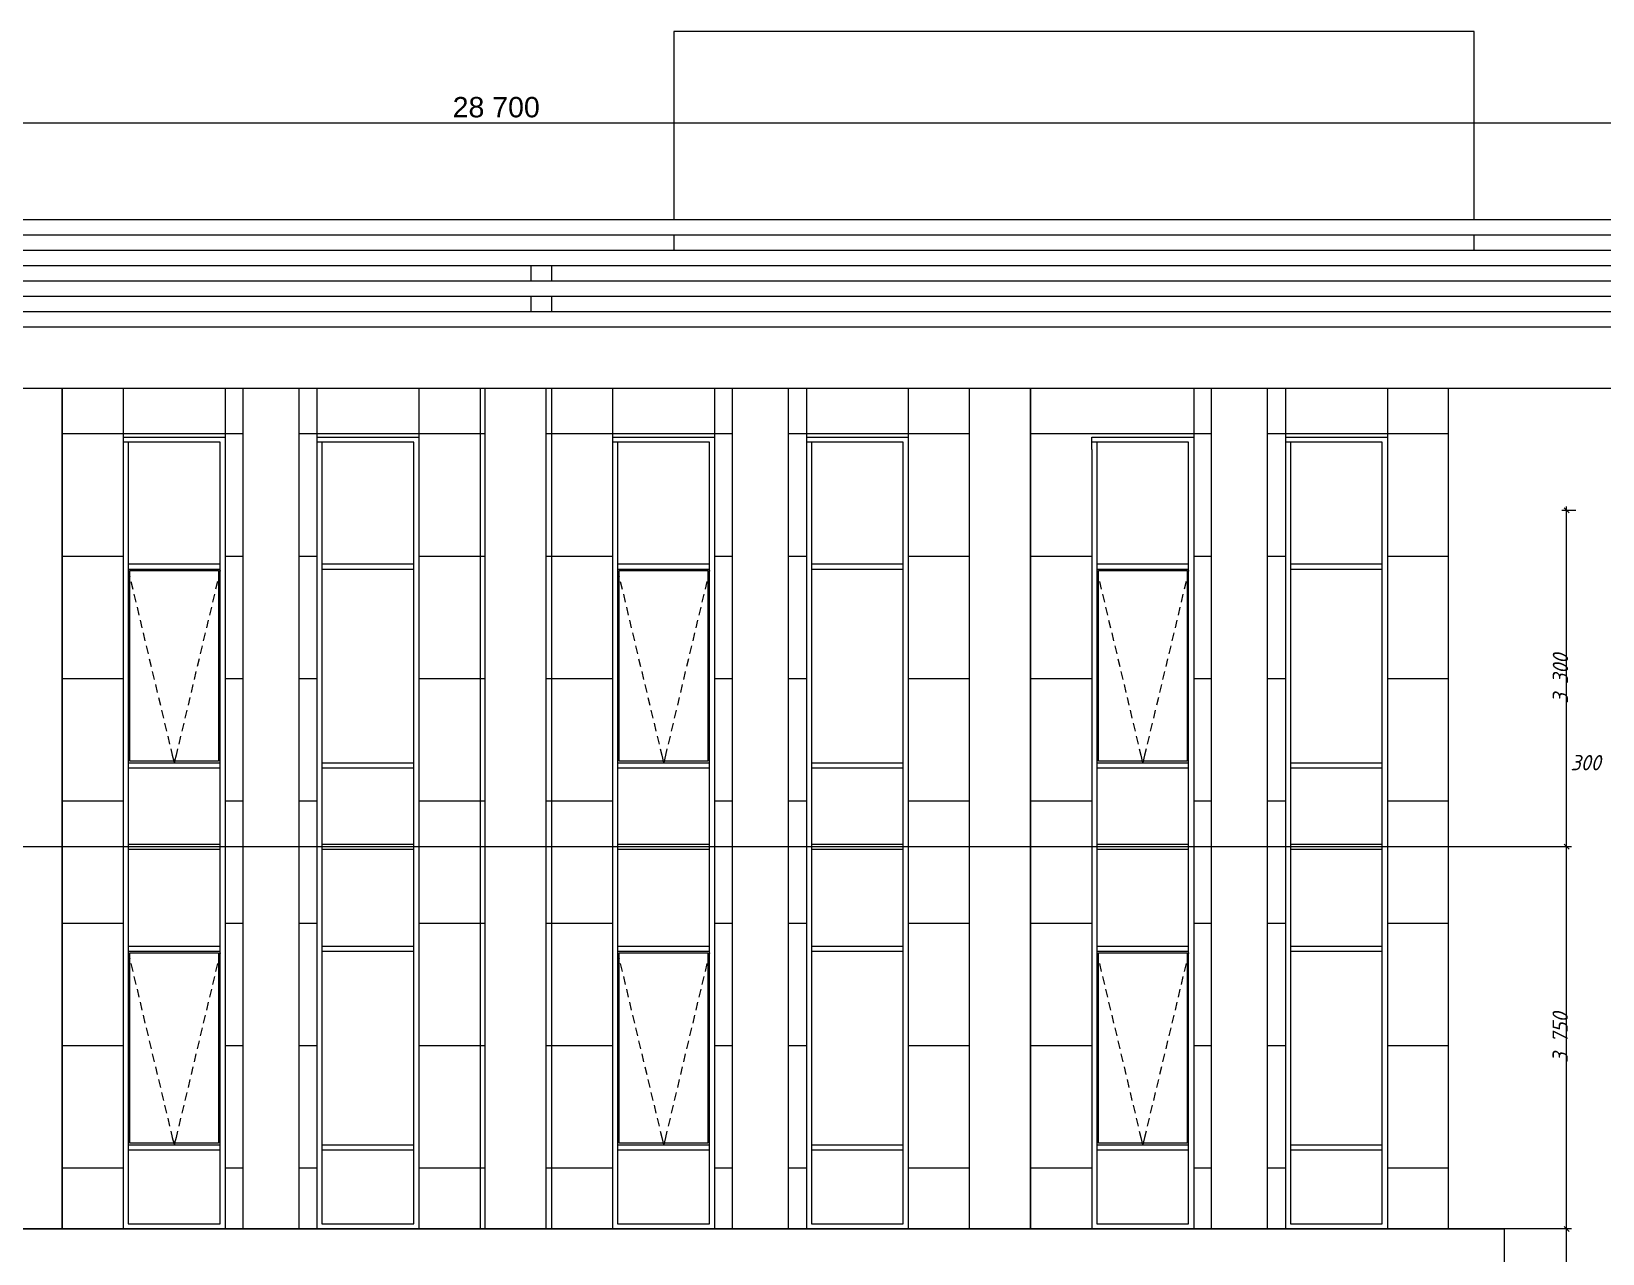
# Model space of a CAD drawing. Header units: millimetres. Extents: x 1499747 to 4230374, y -28481 to 441852.
# Drawn here: x 2620943 to 2636354, y 18575 to 30567 of the extents above; entities that cross this region are included whole.
import ezdxf
from ezdxf.xclip import XClip

# ---------------------------------------------------------------- set-up
doc = ezdxf.new("R2010")
doc.units = ezdxf.units.MM
doc.header["$MEASUREMENT"] = 0
doc.header["$XCLIPFRAME"] = 0
for name, color, linetype, lineweight in [('1 Фасад_42_Витражные окна_Ном._пера__1_Ном._пера__7', 7, 'Continuous', 18), ('1 Фасад_42_Витражные окна_Ном._пера__92_Ном._пера__233', 233, 'Continuous', 18), ('1 Фасад_42_Выступы_Ном._пера__1_Ном._пера__7', 7, 'Continuous', 18), ('1 Фасад_42_Конструктив - Балки_Ном._пера__10_Ном._пера__134', 134, 'Continuous', 18), ('1 Фасад_42_Конструктив - Перекрытия_Ном._пера__1_Ном._пера__7', 7, 'Continuous', 18), ('1 Фасад_42_Конструктив - Стены Ненесущие Газоблок_Ном._пера__1_Ном._пера__7', 7, 'Continuous', 18), ('1 Фасад_42_Конструктив - Стены Ненесущие Газоблок_Ном._пера__87_Ном._пера__251', 250, 'Continuous', 18), ('1 Фасад_42_Окна Archicad_Ном._пера__87_Ном._пера__251', 250, 'Continuous', 18), ('1 Фасад_42_Отделка керамика_Ном._пера__1_Ном._пера__7', 7, 'Continuous', 18), ('1 Фасад_42_Парапет_Ном._пера__20_Ном._пера__1', 1, 'Continuous', 18), ('1 Фасад_42_Размер - Общий_Ном._пера__1_Ном._пера__7', 7, 'Continuous', 18), ('1 Фасад_42_Ребра Навес_Ном._пера__1_Ном._пера__7', 7, 'Continuous', 18), ('1 Фасад_42_Сетка кладки_Ном._пера__20_Ном._пера__1', 1, 'Continuous', 18), ('1 Фасад_42_Сетка кладки_Ном._пера__5_Ном._пера__5', 5, 'Continuous', 18), ('1 Фасад_42_Сетка кладки_Ном._пера__62_Ном._пера__253', 252, 'Continuous', 18)]:
    doc.layers.add(name, color=color, linetype=linetype, lineweight=lineweight)
doc.layers.add('Чертеж и Рисунок', color=7, linetype='Continuous')
doc.styles.add('СГЕНЕРИР_СТИЛЬ_1', font='')
doc.styles.add('СГЕНЕРИР_СТИЛЬ_2', font='arial.ttf')
doc.styles.get('СГЕНЕРИР_СТИЛЬ_1').set_extended_font_data('GOST Common', italic=True)

# ---------------------------------------------------------------- blocks, each defined once
blk = doc.blocks.new('Чертеж_5_42', base_point=(1557140, 9891))
at = {"layer": '1 Фасад_42_Витражные окна_Ном._пера__1_Ном._пера__7', "color": 252, "linetype": 'Continuous', "true_color": 0x939598}
for p, q in [((1515690, 54211), (1515641, 54211)), ((1516590, 54211), (1515690, 54211)), ((1515690, 54211), (1515690, 53281)), ((1516590, 53281), (1516590, 54211)), ((1517590, 54211), (1517541, 54211)), ((1518490, 54211), (1517590, 54211)), ((1517590, 54211), (1517590, 53281)), ((1518490, 53281), (1518490, 54211)), ((1520490, 54211), (1520441, 54211)), ((1521390, 54211), (1520490, 54211)), ((1520490, 54211), (1520490, 53281)), ((1521390, 53281), (1521390, 54211)), ((1522390, 54211), (1522341, 54211)), ((1523290, 54211), (1522390, 54211)), ((1522390, 54211), (1522390, 53281)), ((1523290, 53281), (1523290, 54211)), ((1525191, 54211), (1525141, 54211)), ((1526091, 54211), (1525191, 54211)), ((1525191, 54211), (1525191, 53281)), ((1526091, 53281), (1526091, 54211)), ((1527090, 54211), (1527041, 54211)), ((1527990, 54211), (1527090, 54211)), ((1527090, 54211), (1527090, 53281)), ((1527990, 53281), (1527990, 54211)), ((1515690, 53281), (1515690, 52991)), ((1516590, 53016), (1516590, 53281)), ((1517590, 53281), (1517590, 52991)), ((1518490, 53016), (1518490, 53281)), ((1520490, 53281), (1520490, 52991)), ((1521390, 53016), (1521390, 53281)), ((1522390, 53281), (1522390, 52991)), ((1523290, 53016), (1523290, 53281)), ((1525191, 53281), (1525191, 52991)), ((1526091, 53016), (1526091, 53281)), ((1527090, 53281), (1527090, 52991)), ((1527990, 53016), (1527990, 53281)), ((1515690, 53016), (1516590, 53016)), ((1516590, 52991), (1516590, 53016)), ((1517590, 53016), (1518490, 53016)), ((1518490, 52991), (1518490, 53016)), ((1520490, 53016), (1521390, 53016)), ((1521390, 52991), (1521390, 53016)), ((1522390, 53016), (1523290, 53016)), ((1523290, 52991), (1523290, 53016)), ((1525191, 53016), (1526091, 53016)), ((1526091, 52991), (1526091, 53016)), ((1527090, 53016), (1527990, 53016)), ((1527990, 52991), (1527990, 53016)), ((1515690, 52991), (1515690, 52561)), ((1515690, 52966), (1516590, 52966)), ((1515705, 52951), (1516575, 52951)), ((1515705, 51081), (1515705, 52951)), ((1516575, 52951), (1516575, 51081)), ((1516590, 52966), (1516590, 52991)), ((1516590, 51066), (1516590, 52966)), ((1517590, 52991), (1517590, 52561)), ((1517590, 52966), (1518490, 52966)), ((1518490, 52966), (1518490, 52991)), ((1518490, 51066), (1518490, 52966)), ((1520490, 52991), (1520490, 52561)), ((1520490, 52966), (1521390, 52966)), ((1520505, 52951), (1521375, 52951)), ((1520505, 51081), (1520505, 52951)), ((1521375, 52951), (1521375, 51081)), ((1521390, 52966), (1521390, 52991)), ((1521390, 51066), (1521390, 52966)), ((1522390, 52991), (1522390, 52561)), ((1522390, 52966), (1523290, 52966)), ((1523290, 52966), (1523290, 52991)), ((1523290, 51066), (1523290, 52966)), ((1525191, 52991), (1525191, 52561)), ((1525191, 52966), (1526091, 52966)), ((1525206, 52951), (1526076, 52951)), ((1525206, 51081), (1525206, 52951)), ((1526076, 52951), (1526076, 51081)), ((1526091, 52966), (1526091, 52991)), ((1526091, 51066), (1526091, 52966)), ((1527090, 52991), (1527090, 52561)), ((1527090, 52966), (1527990, 52966)), ((1527990, 52966), (1527990, 52991)), ((1527990, 51066), (1527990, 52966)), ((1515690, 52561), (1515690, 51041)), ((1517590, 52561), (1517590, 51041)), ((1520490, 52561), (1520490, 51041)), ((1522390, 52561), (1522390, 51041)), ((1525191, 52561), (1525191, 51041)), ((1527090, 52561), (1527090, 51041)), ((1515690, 51066), (1516590, 51066)), ((1515690, 51041), (1515690, 50691)), ((1515690, 51016), (1516590, 51016)), ((1516575, 51081), (1515705, 51081)), ((1516590, 51041), (1516590, 51066)), ((1516590, 51016), (1516590, 51041)), ((1516590, 50691), (1516590, 51016)), ((1517590, 51066), (1518490, 51066)), ((1517590, 51041), (1517590, 50691)), ((1517590, 51016), (1518490, 51016)), ((1518490, 51041), (1518490, 51066)), ((1518490, 51016), (1518490, 51041)), ((1518490, 50691), (1518490, 51016)), ((1520490, 51066), (1521390, 51066)), ((1520490, 51041), (1520490, 50691)), ((1520490, 51016), (1521390, 51016)), ((1521375, 51081), (1520505, 51081)), ((1521390, 51041), (1521390, 51066)), ((1521390, 51016), (1521390, 51041)), ((1521390, 50691), (1521390, 51016)), ((1522390, 51066), (1523290, 51066)), ((1522390, 51041), (1522390, 50691)), ((1522390, 51016), (1523290, 51016)), ((1523290, 51041), (1523290, 51066)), ((1523290, 51016), (1523290, 51041)), ((1523290, 50691), (1523290, 51016)), ((1525191, 51066), (1526091, 51066)), ((1525191, 51041), (1525191, 50691)), ((1525191, 51016), (1526091, 51016)), ((1526076, 51081), (1525206, 51081)), ((1526091, 51041), (1526091, 51066)), ((1526091, 51016), (1526091, 51041)), ((1526091, 50691), (1526091, 51016)), ((1527090, 51066), (1527990, 51066)), ((1527090, 51041), (1527090, 50691)), ((1527090, 51016), (1527990, 51016)), ((1527990, 51041), (1527990, 51066)), ((1527990, 51016), (1527990, 51041)), ((1527990, 50691), (1527990, 51016)), ((1515690, 50691), (1515690, 50241)), ((1516590, 50266), (1516590, 50691)), ((1517590, 50691), (1517590, 50241)), ((1518490, 50266), (1518490, 50691)), ((1520490, 50691), (1520490, 50241)), ((1521390, 50266), (1521390, 50691)), ((1522390, 50691), (1522390, 50241)), ((1523290, 50266), (1523290, 50691)), ((1525191, 50691), (1525191, 50241)), ((1526091, 50266), (1526091, 50691)), ((1527090, 50691), (1527090, 50241)), ((1527990, 50266), (1527990, 50691)), ((1515690, 50266), (1516590, 50266)), ((1515690, 50241), (1515690, 49241)), ((1516590, 50241), (1516590, 50266)), ((1516590, 50216), (1516590, 50241)), ((1517590, 50266), (1518490, 50266)), ((1517590, 50241), (1517590, 49241)), ((1518490, 50241), (1518490, 50266)), ((1518490, 50216), (1518490, 50241)), ((1520490, 50266), (1521390, 50266)), ((1520490, 50241), (1520490, 49241)), ((1521390, 50241), (1521390, 50266)), ((1521390, 50216), (1521390, 50241)), ((1522390, 50266), (1523290, 50266)), ((1522390, 50241), (1522390, 49241)), ((1523290, 50241), (1523290, 50266)), ((1523290, 50216), (1523290, 50241)), ((1525191, 50266), (1526091, 50266)), ((1525191, 50241), (1525191, 49241)), ((1526091, 50241), (1526091, 50266)), ((1526091, 50216), (1526091, 50241)), ((1527090, 50266), (1527990, 50266)), ((1527090, 50241), (1527090, 49241)), ((1527990, 50241), (1527990, 50266)), ((1527990, 50216), (1527990, 50241)), ((1515690, 50216), (1516590, 50216)), ((1516590, 49266), (1516590, 50216)), ((1517590, 50216), (1518490, 50216)), ((1518490, 49266), (1518490, 50216)), ((1520490, 50216), (1521390, 50216)), ((1521390, 49266), (1521390, 50216)), ((1522390, 50216), (1523290, 50216)), ((1523290, 49266), (1523290, 50216)), ((1525191, 50216), (1526091, 50216)), ((1526091, 49266), (1526091, 50216)), ((1527090, 50216), (1527990, 50216)), ((1527990, 49266), (1527990, 50216)), ((1515690, 49266), (1516590, 49266)), ((1515690, 49241), (1515690, 48791)), ((1515690, 49216), (1516590, 49216)), ((1515705, 49201), (1516575, 49201)), ((1515705, 47331), (1515705, 49201)), ((1516575, 49201), (1516575, 47331)), ((1516590, 49241), (1516590, 49266)), ((1516590, 49216), (1516590, 49241)), ((1516590, 48101), (1516590, 49216)), ((1517590, 49266), (1518490, 49266)), ((1517590, 49241), (1517590, 48791)), ((1517590, 49216), (1518490, 49216)), ((1518490, 49241), (1518490, 49266)), ((1518490, 49216), (1518490, 49241)), ((1518490, 48101), (1518490, 49216)), ((1520490, 49266), (1521390, 49266)), ((1520490, 49241), (1520490, 48791)), ((1520490, 49216), (1521390, 49216)), ((1520505, 49201), (1521375, 49201)), ((1520505, 47331), (1520505, 49201)), ((1521375, 49201), (1521375, 47331)), ((1521390, 49241), (1521390, 49266)), ((1521390, 49216), (1521390, 49241)), ((1521390, 48101), (1521390, 49216)), ((1522390, 49266), (1523290, 49266)), ((1522390, 49241), (1522390, 48791)), ((1522390, 49216), (1523290, 49216)), ((1523290, 49241), (1523290, 49266)), ((1523290, 49216), (1523290, 49241)), ((1523290, 48101), (1523290, 49216)), ((1525191, 49266), (1526091, 49266)), ((1525191, 49241), (1525191, 48791)), ((1525191, 49216), (1526091, 49216)), ((1525206, 49201), (1526076, 49201)), ((1525206, 47331), (1525206, 49201)), ((1526076, 49201), (1526076, 47331)), ((1526091, 49241), (1526091, 49266)), ((1526091, 49216), (1526091, 49241)), ((1526091, 48101), (1526091, 49216)), ((1527090, 49266), (1527990, 49266)), ((1527090, 49241), (1527090, 48791)), ((1527090, 49216), (1527990, 49216)), ((1527990, 49241), (1527990, 49266)), ((1527990, 49216), (1527990, 49241)), ((1527990, 48101), (1527990, 49216)), ((1515690, 48791), (1515690, 48101)), ((1517590, 48791), (1517590, 48101)), ((1520490, 48791), (1520490, 48101)), ((1522390, 48791), (1522390, 48101)), ((1525191, 48791), (1525191, 48101)), ((1527090, 48791), (1527090, 48101)), ((1515690, 48101), (1515690, 47391)), ((1516590, 47316), (1516590, 48101)), ((1517590, 48101), (1517590, 47391)), ((1518490, 47316), (1518490, 48101)), ((1520490, 48101), (1520490, 47391)), ((1521390, 47316), (1521390, 48101)), ((1522390, 48101), (1522390, 47391)), ((1523290, 47316), (1523290, 48101)), ((1525191, 48101), (1525191, 47391)), ((1526091, 47316), (1526091, 48101)), ((1527090, 48101), (1527090, 47391)), ((1527990, 47316), (1527990, 48101)), ((1515690, 47391), (1515690, 47291)), ((1515690, 47316), (1516590, 47316)), ((1516575, 47331), (1515705, 47331)), ((1516590, 47291), (1516590, 47316)), ((1517590, 47391), (1517590, 47291)), ((1517590, 47316), (1518490, 47316)), ((1518490, 47291), (1518490, 47316)), ((1520490, 47391), (1520490, 47291)), ((1520490, 47316), (1521390, 47316)), ((1521375, 47331), (1520505, 47331)), ((1521390, 47291), (1521390, 47316)), ((1522390, 47391), (1522390, 47291)), ((1522390, 47316), (1523290, 47316)), ((1523290, 47291), (1523290, 47316)), ((1525191, 47391), (1525191, 47291)), ((1525191, 47316), (1526091, 47316)), ((1526076, 47331), (1525206, 47331)), ((1526091, 47291), (1526091, 47316)), ((1527090, 47391), (1527090, 47291)), ((1527090, 47316), (1527990, 47316)), ((1527990, 47291), (1527990, 47316)), ((1515690, 47291), (1515690, 46541)), ((1515690, 47266), (1516590, 47266)), ((1516590, 46541), (1516590, 47291)), ((1517590, 47291), (1517590, 46541)), ((1517590, 47266), (1518490, 47266)), ((1518490, 46541), (1518490, 47291)), ((1520490, 47291), (1520490, 46541)), ((1520490, 47266), (1521390, 47266)), ((1521390, 46541), (1521390, 47291)), ((1522390, 47291), (1522390, 46541)), ((1522390, 47266), (1523290, 47266)), ((1523290, 46541), (1523290, 47291)), ((1525191, 47291), (1525191, 46541)), ((1525191, 47266), (1526091, 47266)), ((1526091, 46541), (1526091, 47291)), ((1527090, 47291), (1527090, 46541)), ((1527090, 47266), (1527990, 47266)), ((1527990, 47266), (1527990, 47291)), ((1527990, 46541), (1527990, 47266)), ((1515690, 46541), (1516590, 46541)), ((1517590, 46541), (1518490, 46541)), ((1520490, 46541), (1521390, 46541)), ((1522390, 46541), (1523290, 46541)), ((1525191, 46541), (1526091, 46541)), ((1527090, 46541), (1527990, 46541))]:
    blk.add_line(p, q, dxfattribs=at)
at = {"layer": '1 Фасад_42_Витражные окна_Ном._пера__92_Ном._пера__233', "color": 252, "linetype": 'Continuous', "true_color": 0x939598}
for p, q in [((1515690, 52950), (1515704, 52893)), ((1516590, 52950), (1516577, 52893)), ((1520490, 52950), (1520504, 52893)), ((1521390, 52950), (1521377, 52893)), ((1525191, 52950), (1525204, 52893)), ((1526091, 52950), (1526077, 52893)), ((1515715, 52845), (1515734, 52767)), ((1515746, 52718), (1515764, 52641)), ((1516535, 52718), (1516517, 52641)), ((1516565, 52845), (1516547, 52767)), ((1520516, 52845), (1520534, 52767)), ((1520546, 52718), (1520564, 52641)), ((1521335, 52718), (1521317, 52641)), ((1521365, 52845), (1521347, 52767)), ((1525216, 52845), (1525234, 52767)), ((1525246, 52718), (1525264, 52641)), ((1526035, 52718), (1526017, 52641)), ((1526065, 52845), (1526047, 52767)), ((1515776, 52592), (1515794, 52514)), ((1516505, 52592), (1516486, 52514)), ((1520576, 52592), (1520594, 52514)), ((1521305, 52592), (1521287, 52514)), ((1525276, 52592), (1525294, 52514)), ((1526005, 52592), (1525987, 52514)), ((1515806, 52465), (1515824, 52388)), ((1516475, 52465), (1516456, 52388)), ((1520606, 52465), (1520624, 52388)), ((1521275, 52465), (1521256, 52388)), ((1525306, 52465), (1525325, 52388)), ((1525975, 52465), (1525957, 52388)), ((1515836, 52339), (1515854, 52261)), ((1516445, 52339), (1516426, 52261)), ((1520636, 52339), (1520655, 52261)), ((1521245, 52339), (1521226, 52261)), ((1525336, 52339), (1525355, 52261)), ((1525945, 52339), (1525926, 52261)), ((1515866, 52213), (1515885, 52135)), ((1516415, 52213), (1516396, 52135)), ((1520666, 52213), (1520685, 52135)), ((1521215, 52213), (1521196, 52135)), ((1525366, 52213), (1525385, 52135)), ((1525915, 52213), (1525896, 52135)), ((1515896, 52086), (1515915, 52008)), ((1515926, 51960), (1515945, 51882)), ((1516354, 51960), (1516336, 51882)), ((1516384, 52086), (1516366, 52008)), ((1520696, 52086), (1520715, 52008)), ((1520726, 51960), (1520745, 51882)), ((1521154, 51960), (1521136, 51882)), ((1521185, 52086), (1521166, 52008)), ((1525396, 52086), (1525415, 52008)), ((1525427, 51960), (1525445, 51882)), ((1525855, 51960), (1525836, 51882)), ((1525885, 52086), (1525866, 52008)), ((1515956, 51833), (1515975, 51755)), ((1516324, 51833), (1516306, 51755)), ((1520757, 51833), (1520775, 51755)), ((1521124, 51833), (1521106, 51755)), ((1525457, 51833), (1525475, 51755)), ((1525824, 51833), (1525806, 51755)), ((1515987, 51707), (1516005, 51629)), ((1516294, 51707), (1516276, 51629)), ((1520787, 51707), (1520805, 51629)), ((1521094, 51707), (1521076, 51629)), ((1525487, 51707), (1525505, 51629)), ((1525794, 51707), (1525776, 51629)), ((1516017, 51580), (1516035, 51502)), ((1516264, 51580), (1516245, 51502)), ((1520817, 51580), (1520835, 51502)), ((1521064, 51580), (1521046, 51502)), ((1525517, 51580), (1525535, 51502)), ((1525764, 51580), (1525746, 51502)), ((1516047, 51454), (1516065, 51376)), ((1516077, 51327), (1516095, 51249)), ((1516204, 51327), (1516185, 51249)), ((1516234, 51454), (1516215, 51376)), ((1520847, 51454), (1520866, 51376)), ((1520877, 51327), (1520896, 51249)), ((1521004, 51327), (1520985, 51249)), ((1521034, 51454), (1521015, 51376)), ((1525547, 51454), (1525566, 51376)), ((1525577, 51327), (1525596, 51249)), ((1525704, 51327), (1525685, 51249)), ((1525734, 51454), (1525715, 51376)), ((1516107, 51201), (1516122, 51139)), ((1516174, 51201), (1516159, 51139)), ((1520907, 51201), (1520922, 51139)), ((1520974, 51201), (1520959, 51139)), ((1525607, 51201), (1525622, 51139)), ((1525674, 51201), (1525659, 51139)), ((1516122, 51139), (1516136, 51081)), ((1516136, 51081), (1516139, 51066)), ((1516145, 51081), (1516142, 51066)), ((1516159, 51139), (1516145, 51081)), ((1520922, 51139), (1520936, 51081)), ((1520936, 51081), (1520939, 51066)), ((1520945, 51081), (1520942, 51066)), ((1520959, 51139), (1520945, 51081)), ((1525622, 51139), (1525636, 51081)), ((1525636, 51081), (1525639, 51066)), ((1525645, 51081), (1525642, 51066)), ((1525659, 51139), (1525645, 51081)), ((1515690, 49200), (1515704, 49143)), ((1516590, 49200), (1516577, 49143)), ((1520490, 49200), (1520504, 49143)), ((1521390, 49200), (1521377, 49143)), ((1525191, 49200), (1525204, 49143)), ((1526091, 49200), (1526077, 49143)), ((1515715, 49095), (1515734, 49017)), ((1516565, 49095), (1516547, 49017)), ((1520516, 49095), (1520534, 49017)), ((1521365, 49095), (1521347, 49017)), ((1525216, 49095), (1525234, 49017)), ((1526065, 49095), (1526047, 49017)), ((1515746, 48968), (1515764, 48891)), ((1516535, 48968), (1516517, 48891)), ((1520546, 48968), (1520564, 48891)), ((1521335, 48968), (1521317, 48891)), ((1525246, 48968), (1525264, 48891)), ((1526035, 48968), (1526017, 48891)), ((1515776, 48842), (1515794, 48764)), ((1515806, 48715), (1515824, 48638)), ((1516475, 48715), (1516456, 48638)), ((1516505, 48842), (1516486, 48764)), ((1520576, 48842), (1520594, 48764)), ((1520606, 48715), (1520624, 48638)), ((1521275, 48715), (1521256, 48638)), ((1521305, 48842), (1521287, 48764)), ((1525276, 48842), (1525294, 48764)), ((1525306, 48715), (1525325, 48638)), ((1525975, 48715), (1525957, 48638)), ((1526005, 48842), (1525987, 48764)), ((1515836, 48589), (1515854, 48511)), ((1516445, 48589), (1516426, 48511)), ((1520636, 48589), (1520655, 48511)), ((1521245, 48589), (1521226, 48511)), ((1525336, 48589), (1525355, 48511)), ((1525945, 48589), (1525926, 48511)), ((1515866, 48463), (1515885, 48385)), ((1516415, 48463), (1516396, 48385)), ((1520666, 48463), (1520685, 48385)), ((1521215, 48463), (1521196, 48385)), ((1525366, 48463), (1525385, 48385)), ((1525915, 48463), (1525896, 48385)), ((1515896, 48336), (1515915, 48258)), ((1516384, 48336), (1516366, 48258)), ((1520696, 48336), (1520715, 48258)), ((1521185, 48336), (1521166, 48258)), ((1525396, 48336), (1525415, 48258)), ((1525885, 48336), (1525866, 48258)), ((1515926, 48210), (1515945, 48132)), ((1515956, 48083), (1515975, 48005)), ((1516324, 48083), (1516306, 48005)), ((1516354, 48210), (1516336, 48132)), ((1520726, 48210), (1520745, 48132)), ((1520757, 48083), (1520775, 48005)), ((1521124, 48083), (1521106, 48005)), ((1521154, 48210), (1521136, 48132)), ((1525427, 48210), (1525445, 48132)), ((1525457, 48083), (1525475, 48005)), ((1525824, 48083), (1525806, 48005)), ((1525855, 48210), (1525836, 48132)), ((1515987, 47957), (1516005, 47879)), ((1516294, 47957), (1516276, 47879)), ((1520787, 47957), (1520805, 47879)), ((1521094, 47957), (1521076, 47879)), ((1525487, 47957), (1525505, 47879)), ((1525794, 47957), (1525776, 47879)), ((1516017, 47830), (1516035, 47752)), ((1516264, 47830), (1516245, 47752)), ((1520817, 47830), (1520835, 47752)), ((1521064, 47830), (1521046, 47752)), ((1525517, 47830), (1525535, 47752)), ((1525764, 47830), (1525746, 47752)), ((1516047, 47704), (1516065, 47626)), ((1516234, 47704), (1516215, 47626)), ((1520847, 47704), (1520866, 47626)), ((1521034, 47704), (1521015, 47626)), ((1525547, 47704), (1525566, 47626)), ((1525734, 47704), (1525715, 47626)), ((1516077, 47577), (1516095, 47499)), ((1516204, 47577), (1516185, 47499)), ((1520877, 47577), (1520896, 47499)), ((1521004, 47577), (1520985, 47499)), ((1525577, 47577), (1525596, 47499)), ((1525704, 47577), (1525685, 47499)), ((1516107, 47451), (1516122, 47389)), ((1516122, 47389), (1516136, 47331)), ((1516136, 47331), (1516139, 47316)), ((1516145, 47331), (1516142, 47316)), ((1516159, 47389), (1516145, 47331)), ((1516174, 47451), (1516159, 47389)), ((1520907, 47451), (1520922, 47389)), ((1520922, 47389), (1520936, 47331)), ((1520936, 47331), (1520939, 47316)), ((1520945, 47331), (1520942, 47316)), ((1520959, 47389), (1520945, 47331)), ((1520974, 47451), (1520959, 47389)), ((1525607, 47451), (1525622, 47389)), ((1525622, 47389), (1525636, 47331)), ((1525636, 47331), (1525639, 47316)), ((1525645, 47331), (1525642, 47316)), ((1525659, 47389), (1525645, 47331)), ((1525674, 47451), (1525659, 47389))]:
    blk.add_line(p, q, dxfattribs=at)
at = {"layer": '1 Фасад_42_Выступы_Ном._пера__1_Ном._пера__7', "color": 252, "linetype": 'Continuous', "true_color": 0x939598}
for p, q in [((1515041, 46491), (1515041, 54741)), ((1516816, 46491), (1516816, 54741)), ((1517366, 46491), (1517366, 54741)), ((1519190, 46491), (1519190, 54741)), ((1519790, 46491), (1519790, 54741)), ((1521616, 46491), (1521616, 54741)), ((1522166, 46491), (1522166, 54741)), ((1523940, 46491), (1523940, 54741)), ((1524540, 46491), (1524540, 54741)), ((1526315, 46491), (1526315, 54741)), ((1526865, 46491), (1526865, 54741)), ((1528640, 46491), (1528640, 54741)), ((1514441, 46491), (1515041, 46491)), ((1515041, 46491), (1516816, 46491)), ((1516816, 46491), (1517366, 46491)), ((1517366, 46491), (1519190, 46491)), ((1519190, 46491), (1519790, 46491)), ((1519790, 46491), (1521616, 46491)), ((1521616, 46491), (1522166, 46491)), ((1522166, 46491), (1523940, 46491)), ((1523940, 46491), (1524540, 46491)), ((1524540, 46491), (1526315, 46491)), ((1526315, 46491), (1526865, 46491)), ((1526865, 46491), (1528640, 46491)), ((1528640, 46491), (1529190, 46491)), ((1528640, 46491), (1529190, 46491)), ((1529190, 19541), (1529190, 46491))]:
    blk.add_line(p, q, dxfattribs=at)
at = {"layer": '1 Фасад_42_Конструктив - Балки_Ном._пера__10_Ном._пера__134', "color": 252, "linetype": 'Continuous', "true_color": 0x939598}
for p, q in [((1526141, 50081), (1526141, 50081)), ((1528040, 50081), (1528041, 50081)), ((1526141, 49841), (1526141, 49841)), ((1528040, 49841), (1528041, 49841))]:
    blk.add_line(p, q, dxfattribs=at)
at = {"layer": '1 Фасад_42_Конструктив - Перекрытия_Ном._пера__1_Ном._пера__7', "linetype": 'Continuous'}
for p, q in [((1516640, 50241), (1516641, 50241)), ((1518540, 50241), (1518541, 50241)), ((1521440, 50241), (1521441, 50241)), ((1523340, 50241), (1523341, 50241)), ((1526141, 50241), (1526141, 50241)), ((1528040, 50241), (1528041, 50241)), ((1521440, 50081), (1521441, 50081)), ((1523340, 50081), (1523341, 50081))]:
    blk.add_line(p, q, dxfattribs=at)
at = {"layer": '1 Фасад_42_Конструктив - Стены Ненесущие Газоблок_Ном._пера__1_Ном._пера__7', "color": 252, "linetype": 'Continuous', "true_color": 0x939598}
for p, q in [((1528890, 58241), (1521041, 58241)), ((1521041, 58241), (1521041, 56391)), ((1528890, 56391), (1528890, 58241)), ((1521041, 56241), (1521041, 56091)), ((1528890, 56091), (1528890, 56241))]:
    blk.add_line(p, q, dxfattribs=at)
at = {"layer": '1 Фасад_42_Конструктив - Стены Ненесущие Газоблок_Ном._пера__87_Ном._пера__251', "color": 252, "linetype": 'Continuous', "true_color": 0x939598}
for p, q in [((1519640, 55941), (1519640, 55791)), ((1519841, 55941), (1519841, 55791)), ((1519640, 55641), (1519640, 55491)), ((1519841, 55641), (1519841, 55491)), ((1516641, 50081), (1516640, 50081)), ((1518541, 50081), (1518540, 50081))]:
    blk.add_line(p, q, dxfattribs=at)
at = {"layer": '1 Фасад_42_Окна Archicad_Ном._пера__87_Ном._пера__251', "color": 252, "linetype": 'Continuous', "true_color": 0x939598}
for p, q in [((1516640, 48841), (1516641, 48841)), ((1518540, 48841), (1518541, 48841)), ((1521440, 48841), (1521441, 48841)), ((1523340, 48841), (1523341, 48841)), ((1526141, 48841), (1526141, 48841)), ((1528040, 48841), (1528041, 48841))]:
    blk.add_line(p, q, dxfattribs=at)
at = {"layer": '1 Фасад_42_Отделка керамика_Ном._пера__1_Ном._пера__7', "color": 252, "linetype": 'Continuous', "true_color": 0x939598}
for p, q in [((1515641, 54261), (1516641, 54261)), ((1516641, 54261), (1516641, 46491)), ((1517541, 54261), (1518541, 54261)), ((1518541, 54261), (1518541, 46491)), ((1520441, 54261), (1521441, 54261)), ((1521441, 54261), (1521441, 46491)), ((1522341, 54261), (1523341, 54261)), ((1523341, 54261), (1523341, 46491)), ((1525141, 54140), (1525141, 54261)), ((1525141, 54261), (1526141, 54261)), ((1526141, 54261), (1526141, 46491)), ((1527041, 54261), (1528041, 54261)), ((1528041, 54261), (1528041, 46491))]:
    blk.add_line(p, q, dxfattribs=at)
at = {"layer": '1 Фасад_42_Парапет_Ном._пера__20_Ном._пера__1', "color": 252, "linetype": 'Continuous', "true_color": 0x939598}
for p, q in [((1504941, 55341), (1533642, 55341)), ((1504941, 54741), (1533640, 54741))]:
    blk.add_line(p, q, dxfattribs=at)
at = {"layer": '1 Фасад_42_Размер - Общий_Ном._пера__1_Ном._пера__7', "color": 252, "linetype": 'Continuous', "true_color": 0x939598}
blk.add_line((1504941, 57343), (1533642, 57343), dxfattribs=at)
at = {"layer": '1 Фасад_42_Ребра Навес_Ном._пера__1_Ном._пера__7', "color": 252, "linetype": 'Continuous', "true_color": 0x939598}
for p, q in [((1538033, 56391), (1504940, 56391)), ((1537414, 56241), (1504940, 56241)), ((1536795, 56091), (1504940, 56091)), ((1536176, 55941), (1504940, 55941)), ((1535557, 55791), (1504940, 55791)), ((1534938, 55641), (1504940, 55641)), ((1534319, 55491), (1504940, 55491))]:
    blk.add_line(p, q, dxfattribs=at)
at = {"layer": '1 Фасад_42_Сетка кладки_Ном._пера__5_Ном._пера__5', "color": 252, "linetype": 'Continuous', "true_color": 0x939598}
for p, q in [((1529890, 53541), (1529751, 53541)), ((1529823, 53516), (1529773, 53566)), ((1529798, 53541), (1529798, 53579)), ((1529798, 50241), (1529798, 53541)), ((1529845, 50241), (1498778, 50241)), ((1529845, 50241), (1498778, 50241)), ((1529773, 50266), (1529823, 50216)), ((1529773, 50266), (1529823, 50216)), ((1529798, 46491), (1529798, 50241)), ((1529845, 46491), (1498778, 46491)), ((1529845, 46491), (1498778, 46491)), ((1529773, 46516), (1529823, 46466)), ((1529773, 46516), (1529823, 46466)), ((1529798, 43191), (1529798, 46491))]:
    blk.add_line(p, q, dxfattribs=at)
at = {"layer": '1 Фасад_42_Сетка кладки_Ном._пера__62_Ном._пера__253', "color": 252, "linetype": 'Continuous', "true_color": 0x939598}
for p, q in [((1515041, 54739), (1515041, 46491)), ((1515641, 54739), (1515641, 54261)), ((1516640, 54740), (1516640, 54261)), ((1517541, 54740), (1517541, 54261)), ((1518540, 54740), (1518540, 54261)), ((1519141, 54740), (1519141, 46491)), ((1519841, 54740), (1519841, 46491)), ((1520441, 54740), (1520441, 54261)), ((1521440, 54740), (1521440, 54261)), ((1522341, 54741), (1522341, 54261)), ((1523340, 54741), (1523340, 54261)), ((1524541, 54741), (1524541, 46491)), ((1526141, 54741), (1526141, 54261)), ((1527041, 54741), (1527041, 54261)), ((1528040, 54741), (1528040, 54261)), ((1516816, 54291), (1515041, 54291)), ((1515641, 54261), (1515641, 46491)), ((1516640, 54261), (1516640, 46491)), ((1519190, 54291), (1517366, 54291)), ((1517541, 54261), (1517541, 46491)), ((1518540, 54261), (1518540, 46491)), ((1521616, 54291), (1519790, 54291)), ((1520441, 54261), (1520441, 46491)), ((1521440, 54261), (1521440, 46491)), ((1523940, 54291), (1522166, 54291)), ((1522341, 54261), (1522341, 46491)), ((1523340, 54261), (1523340, 46491)), ((1526315, 54291), (1524540, 54291)), ((1526141, 54261), (1526141, 46491)), ((1528640, 54291), (1526865, 54291)), ((1527041, 54261), (1527041, 46491)), ((1528040, 54261), (1528040, 46491)), ((1525141, 54140), (1525141, 46491)), ((1515041, 53091), (1515640, 53091)), ((1516640, 53091), (1516641, 53091)), ((1516641, 53091), (1516816, 53091)), ((1517366, 53091), (1517540, 53091)), ((1518540, 53091), (1518541, 53091)), ((1518541, 53091), (1519190, 53091)), ((1519790, 53091), (1520440, 53091)), ((1521440, 53091), (1521441, 53091)), ((1521441, 53091), (1521616, 53091)), ((1522166, 53091), (1522340, 53091)), ((1523340, 53091), (1523341, 53091)), ((1523341, 53091), (1523940, 53091)), ((1524540, 53091), (1525141, 53091)), ((1526141, 53091), (1526141, 53091)), ((1526141, 53091), (1526315, 53091)), ((1526865, 53091), (1527040, 53091)), ((1528040, 53091), (1528041, 53091)), ((1528041, 53091), (1528640, 53091)), ((1515041, 51891), (1515640, 51891)), ((1516640, 51891), (1516641, 51891)), ((1516641, 51891), (1516816, 51891)), ((1517366, 51891), (1517540, 51891)), ((1518540, 51891), (1518541, 51891)), ((1518541, 51891), (1519190, 51891)), ((1519790, 51891), (1520440, 51891)), ((1521440, 51891), (1521441, 51891)), ((1521441, 51891), (1521616, 51891)), ((1522166, 51891), (1522340, 51891)), ((1523340, 51891), (1523341, 51891)), ((1523341, 51891), (1523940, 51891)), ((1524540, 51891), (1525141, 51891)), ((1526141, 51891), (1526141, 51891)), ((1526141, 51891), (1526315, 51891)), ((1526865, 51891), (1527040, 51891)), ((1528040, 51891), (1528041, 51891)), ((1528041, 51891), (1528640, 51891)), ((1515041, 50691), (1515640, 50691)), ((1516640, 50691), (1516641, 50691)), ((1516641, 50691), (1516816, 50691)), ((1517366, 50691), (1517540, 50691)), ((1518540, 50691), (1518541, 50691)), ((1518541, 50691), (1519190, 50691)), ((1519790, 50691), (1520440, 50691)), ((1521440, 50691), (1521441, 50691)), ((1521441, 50691), (1521616, 50691)), ((1522166, 50691), (1522340, 50691)), ((1523340, 50691), (1523341, 50691)), ((1523341, 50691), (1523940, 50691)), ((1524540, 50691), (1525141, 50691)), ((1526141, 50691), (1526141, 50691)), ((1526141, 50691), (1526315, 50691)), ((1526865, 50691), (1527040, 50691)), ((1528040, 50691), (1528041, 50691)), ((1528041, 50691), (1528640, 50691)), ((1515041, 49491), (1515640, 49491)), ((1516640, 49491), (1516641, 49491)), ((1516641, 49491), (1516816, 49491)), ((1517366, 49491), (1517540, 49491)), ((1518540, 49491), (1518541, 49491)), ((1518541, 49491), (1519190, 49491)), ((1519790, 49491), (1520440, 49491)), ((1521440, 49491), (1521441, 49491)), ((1521441, 49491), (1521616, 49491)), ((1522166, 49491), (1522340, 49491)), ((1523340, 49491), (1523341, 49491)), ((1523341, 49491), (1523940, 49491)), ((1524540, 49491), (1525141, 49491)), ((1526141, 49491), (1526141, 49491)), ((1526141, 49491), (1526315, 49491)), ((1526865, 49491), (1527040, 49491)), ((1528040, 49491), (1528041, 49491)), ((1528041, 49491), (1528640, 49491)), ((1515041, 48291), (1515640, 48291)), ((1516640, 48291), (1516641, 48291)), ((1516641, 48291), (1516816, 48291)), ((1517366, 48291), (1517540, 48291)), ((1518540, 48291), (1518541, 48291)), ((1518541, 48291), (1519190, 48291)), ((1519790, 48291), (1520440, 48291)), ((1521440, 48291), (1521441, 48291)), ((1521441, 48291), (1521616, 48291)), ((1522166, 48291), (1522340, 48291)), ((1523340, 48291), (1523341, 48291)), ((1523341, 48291), (1523940, 48291)), ((1524540, 48291), (1525141, 48291)), ((1526141, 48291), (1526141, 48291)), ((1526141, 48291), (1526315, 48291)), ((1526865, 48291), (1527040, 48291)), ((1528040, 48291), (1528041, 48291)), ((1528041, 48291), (1528640, 48291)), ((1515041, 47091), (1515640, 47091)), ((1516640, 47091), (1516641, 47091)), ((1516641, 47091), (1516816, 47091)), ((1517366, 47091), (1517540, 47091)), ((1518540, 47091), (1518541, 47091)), ((1518541, 47091), (1519190, 47091)), ((1519790, 47091), (1520440, 47091)), ((1521440, 47091), (1521441, 47091)), ((1521441, 47091), (1521616, 47091)), ((1522166, 47091), (1522340, 47091)), ((1523340, 47091), (1523341, 47091)), ((1523341, 47091), (1523940, 47091)), ((1524540, 47091), (1525141, 47091)), ((1526141, 47091), (1526141, 47091)), ((1526141, 47091), (1526315, 47091)), ((1526865, 47091), (1527040, 47091)), ((1528040, 47091), (1528041, 47091)), ((1528041, 47091), (1528640, 47091))]:
    blk.add_line(p, q, dxfattribs=at)
at = {"layer": '1 Фасад_42_Размер - Общий_Ном._пера__1_Ном._пера__7', "color": 252, "linetype": 'Continuous', "true_color": 0x939598, "insert": (1518872, 57395), "char_height": 200, "attachment_point": 7, "style": 'СГЕНЕРИР_СТИЛЬ_2'}
blk.add_mtext('\\A1;{\\pql;\\fArial|b0|i0|c204|p0;\\W1.000000;28 700}', dxfattribs=at)
at = {"layer": '1 Фасад_42_Сетка кладки_Ном._пера__20_Ном._пера__1', "color": 252, "linetype": 'Continuous', "true_color": 0x939598, "insert": (1529836, 50991), "char_height": 150, "attachment_point": 7, "style": 'СГЕНЕРИР_СТИЛЬ_1'}
blk.add_mtext('\\A1;{\\pql;\\fGOST Common|b0|i1|c204|p0;\\W1.000000;300}', dxfattribs=at)
at = {"layer": '1 Фасад_42_Сетка кладки_Ном._пера__5_Ном._пера__5', "color": 252, "linetype": 'Continuous', "true_color": 0x939598, "char_height": 150, "attachment_point": 7, "rotation": 90, "style": 'СГЕНЕРИР_СТИЛЬ_1'}
for s, insert in [('\\A1;{\\pql;\\fGOST Common|b0|i1|c204|p0;\\W1.000000;3\xa0300}', (1529812, 51646)), ('\\A1;{\\pql;\\fGOST Common|b0|i1|c204|p0;\\W1.000000;3\xa0750}', (1529810, 48121))]:
    blk.add_mtext(s, dxfattribs=dict(at, insert=insert))

msp = doc.modelspace()

# ---------------------------------------------------------------- block references
at = {"layer": 'Чертеж и Рисунок', "linetype": 'Continuous'}
ref = msp.add_blockref('Чертеж_5_42', (2663343.31682, -17783.33843), dxfattribs=at)
XClip(ref).set_block_clipping_path([(1496000, -1299.0576434789), (1580000, 60181.6414690267)])

doc.saveas('drawing.dxf')
